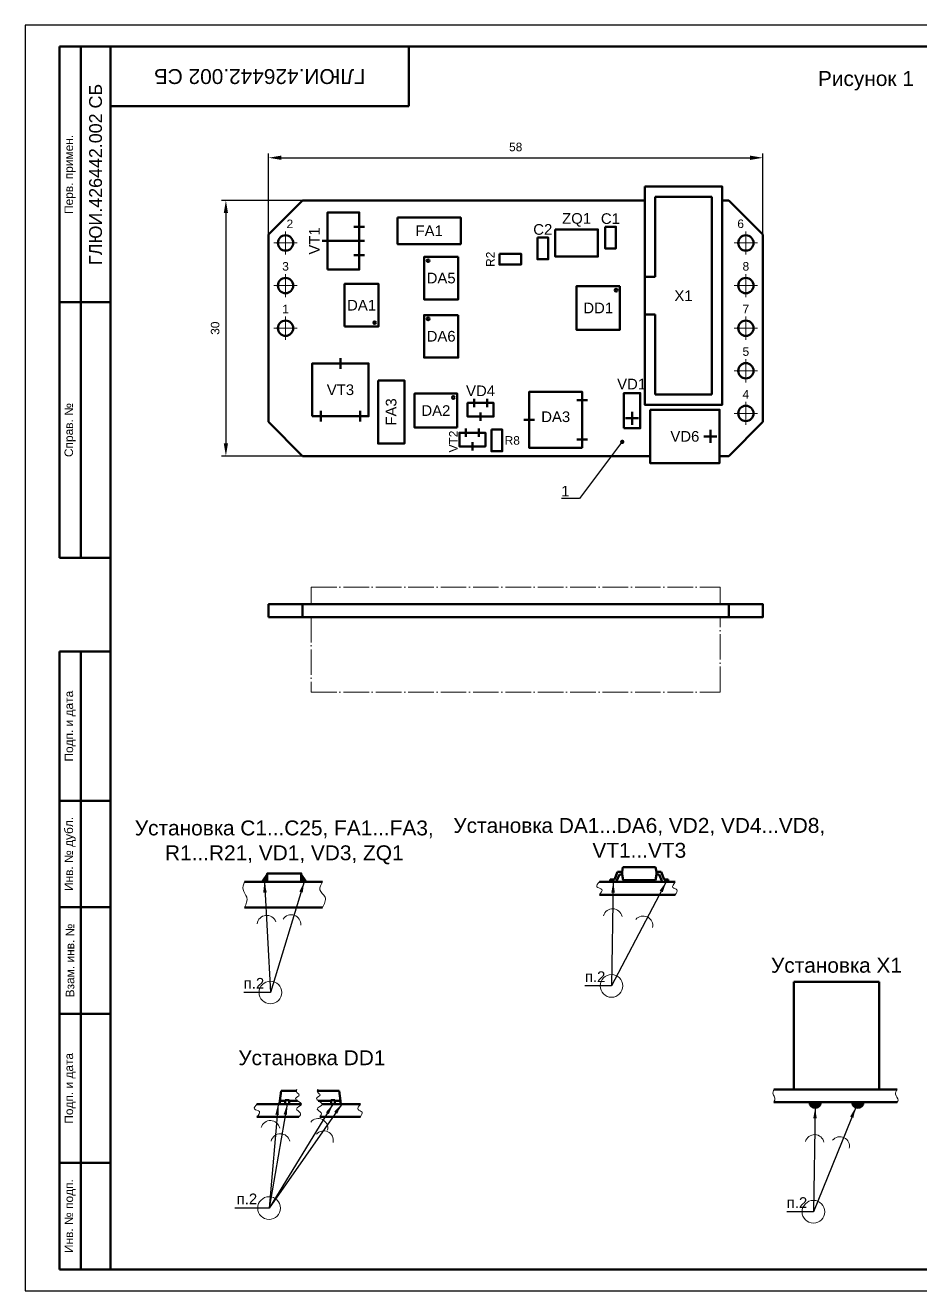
# Model space of a CAD drawing. Header units: millimetres. Extents: x 0 to 420, y 0 to 297.
# Drawn here: x 0 to 210.1, y 0 to 297 of the extents above; entities that cross this region are included whole.
import ezdxf
from ezdxf import colors
from ezdxf.entities.mleader import LeaderData, LeaderLine
from ezdxf.math import Vec2, Vec3

# ---------------------------------------------------------------- set-up
doc = ezdxf.new("R2010")
doc.units = ezdxf.units.MM
doc.header["$LTSCALE"] = 0.5
doc.linetypes.add('ACAD_ISO04W100', pattern=[30, 24, -3, 0, -3])
for name, color, linetype, lineweight in [('Оси', 6, 'Continuous', 13), ('Размеры', 3, 'Continuous', 13), ('Сплошная основная толстая', 4, 'Continuous', 50), ('Сплошная основная тонкая', 5, 'Continuous', 13), ('Текст', 2, 'Continuous', 50), ('Штамп', 7, 'Continuous', 50), ('Штрихпунктирная тонкая', 6, 'ACAD_ISO04W100', 13)]:
    doc.layers.add(name, color=color, linetype=linetype, lineweight=lineweight)
doc.styles.get("Standard").update_dxf_attribs({"font": 'arial.ttf', "height": 2})
doc.styles.add('style1', font='times.ttf', dxfattribs={"width": 0.75, "height": 2.75})
doc.dimstyles.new('ГОСТ', dxfattribs={"dimtxt": 2.5, "dimasz": 3, "dimexe": 1, "dimexo": 0, "dimgap": 1.5, "dimtad": 1, "dimlfac": 0.5, "dimtxsty": 'Standard', "dimcen": 0, "dimdle": 1.25, "dimadec": 0, "dimazin": 2, "dimtfac": 0.75, "dimtmove": 0, "dimatfit": 3, "dimldrblk": 'DOT', "dimtvp": 1.5, "dimtolj": 1, "dimtzin": 0, "dimarcsym": 0})
doc.dimstyles.new('Диаметр', dxfattribs={"dimtxt": 2.5, "dimasz": 2.5, "dimexe": 1.25, "dimexo": 0, "dimtad": 1, "dimtoh": 1, "dimzin": 9, "dimtxsty": 'style1', "dimcen": 0, "dimadec": 0, "dimazin": 0, "dimtfac": 1, "dimtmove": 0, "dimatfit": 0, "dimfxl": 1, "dimtolj": 1, "dimarcsym": 0})

# ---------------------------------------------------------------- blocks, each defined once
blk = doc.blocks.new('*D48')
at = {"layer": 'Defpoints', "color": 0, "ltscale": 0.5, "transparency": 16777216}
for p in [(173.06, 265.91), (57.06, 247.91), (173.06, 247.91)]:
    blk.add_point(p, dxfattribs=at)
at = {"layer": 'Размеры', "color": 0, "lineweight": -2, "ltscale": 0.5, "transparency": 16777216}
for p, q in [((57.06, 247.91), (57.06, 266.91)), ((60.06, 265.91), (170.06, 265.91)), ((173.06, 247.91), (173.06, 266.91))]:
    blk.add_line(p, q, dxfattribs=at)
at = {"layer": 'Размеры', "color": 0, "ltscale": 0.5, "transparency": 16777216}
for points in [[(60.06, 266.41), (60.06, 265.41), (57.06, 265.91)], [(170.06, 266.41), (170.06, 265.41), (173.06, 265.91)]]:
    blk.add_solid(points, dxfattribs=at)
at = {"layer": 'Размеры', "color": 0, "ltscale": 0.5, "transparency": 16777216, "insert": (115.06, 268.43), "char_height": 2, "attachment_point": 5}
blk.add_mtext('\\A1;58', dxfattribs=at)
blk = doc.blocks.new('_Dot')
at = {"color": 0, "linetype": 'ByBlock', "lineweight": -2}
blk.add_line((-0.5, 0), (-1, 0), dxfattribs=at)
at = {"color": 0, "linetype": 'ByBlock', "const_width": 0.5}
blk.add_lwpolyline([(-0.25, 0, 1), (0.25, 0, 1)], format="xyb", close=True, dxfattribs=at)
blk = doc.blocks.new('*D49')
at = {"layer": 'Defpoints', "color": 0, "ltscale": 0.5, "transparency": 16777216}
for p in [(65.06, 255.91), (47.06, 195.91), (65.06, 195.91)]:
    blk.add_point(p, dxfattribs=at)
at = {"layer": 'Размеры', "color": 0, "lineweight": -2, "ltscale": 0.5, "transparency": 16777216}
for p, q in [((65.06, 255.91), (46.06, 255.91)), ((47.06, 252.91), (47.06, 198.91)), ((65.06, 195.91), (46.06, 195.91))]:
    blk.add_line(p, q, dxfattribs=at)
at = {"layer": 'Размеры', "color": 0, "ltscale": 0.5, "transparency": 16777216}
for points in [[(46.56, 252.91), (47.56, 252.91), (47.06, 255.91)], [(46.56, 198.91), (47.56, 198.91), (47.06, 195.91)]]:
    blk.add_solid(points, dxfattribs=at)
at = {"layer": 'Размеры', "color": 0, "ltscale": 0.5, "transparency": 16777216, "insert": (44.54, 225.91), "char_height": 2, "attachment_point": 5, "rotation": 90}
blk.add_mtext('\\A1;30', dxfattribs=at)

msp = doc.modelspace()

# ---------------------------------------------------------------- hatches: boundary and pattern name
at = {"layer": 'Сплошная основная толстая', "ltscale": 0.5}
h = msp.add_hatch(color=256, dxfattribs=at)
h.dxf.hatch_style = 1
edge = h.paths.add_edge_path()
edge.add_spline(control_points=[(59.696, 44.585), (59.641, 44.388), (59.512, 43.928), (59.03, 43.84), (58.755, 43.79)], knot_values=[0, 0, 0, 0, 0.5714395, 1.3326913, 1.3326913, 1.3326913, 1.3326913], degree=3, periodic=0)
edge.add_line((58.755, 43.79), (59.696, 43.79))
edge.add_line((59.696, 43.79), (59.696, 44.585))
edge = h.paths.add_edge_path()
edge.add_spline(control_points=[(75.086, 43.79), (74.762, 43.811), (74.199, 43.849), (74.016, 44.365), (73.938, 44.585)], knot_values=[0, 0, 0, 0, 0.8738728, 1.5209651, 1.5209651, 1.5209651, 1.5209651], degree=3, periodic=0)
edge.add_line((73.938, 44.585), (73.938, 43.79))
edge.add_line((73.938, 43.79), (75.086, 43.79))
at = {"layer": 'Сплошная основная толстая'}
h = msp.add_hatch(color=256, dxfattribs=at)
edge = h.paths.add_edge_path()
edge.add_arc((185.322, 44.255), 1.332, 180, 360)
edge.add_line((186.654, 44.255), (183.991, 44.255))
h = msp.add_hatch(color=256, dxfattribs=at)
edge = h.paths.add_edge_path()
edge.add_arc((185.322, 44.255), 1.332, 180, 360)
edge.add_line((186.654, 44.255), (183.991, 44.255))
h = msp.add_hatch(color=256, dxfattribs=at)
edge = h.paths.add_edge_path()
edge.add_arc((195.322, 44.255), 1.332, 180, 360)
edge.add_line((196.654, 44.255), (193.991, 44.255))
h = msp.add_hatch(color=256, dxfattribs=at)
edge = h.paths.add_edge_path()
edge.add_arc((195.322, 44.255), 1.332, 180, 360)
edge.add_line((196.654, 44.255), (193.991, 44.255))
at = {"layer": 'Сплошная основная тонкая', "ltscale": 0.5}
for points in [[(56.759, 97.939), (55.432, 95.939), (56.759, 95.939)], [(64.759, 97.939), (66.086, 95.939), (64.759, 95.939)]]:
    msp.add_hatch(color=256, dxfattribs=at).paths.add_polyline_path(points)

# ---------------------------------------------------------------- linework, layer by layer
at = {"ltscale": 0.5}
msp.add_lwpolyline([(420, 297), (0, 297), (0, 0), (420, 0)], close=True, dxfattribs=at)
at = {"layer": 'Оси', "ltscale": 0.5}
for p, q in [((61.059, 248.627), (61.059, 243.191)), ((169.059, 248.627), (169.059, 243.191)), ((63.777, 245.909), (58.34, 245.909)), ((171.777, 245.909), (166.34, 245.909)), ((61.059, 238.627), (61.059, 233.191)), ((169.059, 238.627), (169.059, 233.191)), ((63.777, 235.909), (58.34, 235.909)), ((171.777, 235.909), (166.34, 235.909)), ((63.777, 225.909), (58.34, 225.909)), ((61.059, 228.627), (61.059, 223.191)), ((171.777, 225.909), (166.34, 225.909)), ((169.059, 228.627), (169.059, 223.191)), ((169.059, 218.627), (169.059, 213.191)), ((171.777, 215.909), (166.34, 215.909)), ((169.059, 208.627), (169.059, 203.191)), ((171.777, 205.909), (166.34, 205.909))]:
    msp.add_line(p, q, dxfattribs=at)
at = {"layer": 'Размеры'}
for centre in [(57.499, 69.995), (137.54, 71.54), (57.183, 19.39), (184.909, 18.523)]:
    msp.add_circle(centre, 2.663, dxfattribs=at)
for centre, radius, start, end in [((137.809, 87.399), 2.24, 11.32209, 164.50041), ((56.641, 85.855), 2.24, 19.79759, 172.97592), ((62.385, 85.993), 2.245, 354.78059, 147.39176), ((144.975, 85.697), 2.245, 347.94553, 140.5567), ((57.493, 37.693), 2.24, 11.32209, 164.50041), ((68.719, 38.156), 2.245, 347.94553, 140.5567), ((59.841, 34.585), 2.245, 13.30015, 165.91132), ((70.02, 35.273), 2.245, 347.94553, 140.5567), ((185.178, 34.383), 2.24, 11.32209, 164.50041), ((191.135, 33.89), 2.245, 347.94553, 140.5567)]:
    msp.add_arc(centre, radius, start, end, dxfattribs=at)
at = {"layer": 'Сплошная основная толстая', "linetype": 'Continuous'}
for p, q in [((57.059, 247.909), (65.059, 255.909)), ((161.109, 256.709), (147.749, 256.709)), ((147.749, 256.709), (147.749, 237.929)), ((161.109, 210.349), (161.109, 256.709)), ((165.059, 255.909), (173.059, 247.909)), ((147.749, 237.929), (145.329, 237.929)), ((145.329, 229.129), (147.749, 229.129)), ((147.749, 229.129), (147.749, 210.349)), ((105.284, 209.336), (105.284, 207.392)), ((108.334, 209.336), (108.334, 207.392)), ((147.749, 210.349), (161.109, 210.349)), ((106.809, 206.136), (106.809, 204.192)), ((142.364, 203.229), (142.364, 206.277)), ((65.059, 195.909), (57.059, 203.909)), ((103.379, 202.351), (103.379, 200.407)), ((106.429, 202.351), (106.429, 200.407)), ((140.84, 204.753), (143.888, 204.753)), ((160.737, 198.985), (160.737, 202.033)), ((173.059, 203.909), (165.059, 195.909)), ((104.904, 199.151), (104.904, 197.207)), ((162.261, 200.509), (159.213, 200.509))]:
    msp.add_line(p, q, dxfattribs=at)
at = {"layer": 'Сплошная основная толстая', "ltscale": 0.5}
for p, q in [((79.582, 249.734), (77.086, 249.734)), ((79.582, 246.384), (69.686, 246.384)), ((79.582, 243.034), (77.086, 243.034)), ((73.939, 216.396), (73.939, 218.892)), ((131.892, 208.998), (129.396, 208.998)), ((69.339, 203.996), (69.339, 206.492)), ((78.539, 203.996), (78.539, 206.492)), ((119.492, 204.398), (116.996, 204.398)), ((131.892, 199.798), (129.396, 199.798)), ((65.059, 158.113), (65.059, 161.113)), ((165.059, 158.113), (165.059, 161.113)), ((138.944, 98.289), (138.214, 96.539)), ((140.054, 98.289), (138.944, 98.289)), ((140.054, 98.289), (140.215, 99.439)), ((147.892, 99.439), (148.054, 98.289)), ((148.054, 98.289), (149.164, 98.289)), ((149.164, 98.289), (149.894, 96.539)), ((51.458, 95.939), (69.749, 95.939)), ((134.69, 95.939), (152.482, 95.939)), ((137.254, 96.539), (137.254, 95.939)), ((138.214, 96.539), (137.254, 96.539)), ((137.254, 95.939), (138.654, 95.939)), ((139.384, 97.689), (138.654, 95.939)), ((139.384, 97.689), (140.054, 97.689)), ((140.054, 97.689), (140.243, 96.339)), ((148.054, 97.689), (147.864, 96.339)), ((148.723, 97.689), (148.054, 97.689)), ((148.723, 97.689), (149.453, 95.939)), ((150.854, 95.939), (149.453, 95.939)), ((149.894, 96.539), (150.854, 96.539)), ((150.854, 96.539), (150.854, 95.939)), ((134.69, 92.939), (152.482, 92.939)), ((51.458, 89.939), (69.749, 89.939)), ((180.322, 47.255), (180.322, 72.455)), ((180.322, 72.455), (200.322, 72.455)), ((200.322, 72.455), (200.322, 47.255)), ((59.696, 44.585), (60.02, 46.89)), ((59.696, 44.585), (61.001, 44.585)), ((61.901, 44.585), (63.84, 44.585)), ((68.72, 44.585), (71.733, 44.585)), ((72.633, 44.585), (73.938, 44.585)), ((73.614, 46.89), (73.938, 44.585)), ((73.938, 44.585), (73.938, 43.79)), ((175.639, 47.255), (204.557, 47.255)), ((54.333, 43.79), (63.177, 43.79)), ((69.644, 43.79), (78.604, 43.79)), ((175.639, 44.255), (204.557, 44.255)), ((54.333, 40.79), (64.183, 40.79)), ((69.063, 40.79), (78.604, 40.79))]:
    msp.add_line(p, q, dxfattribs=at)
at = {"layer": 'Сплошная основная толстая', "linetype": 'Continuous'}
for points in [[(145.329, 259.129), (163.529, 259.129), (163.529, 207.929), (145.329, 207.929)], [(87.359, 251.869), (102.159, 251.869), (102.159, 245.669), (87.359, 245.669)], [(136.014, 249.722), (138.554, 249.722), (138.554, 244.642), (136.014, 244.642)], [(120.139, 247.182), (122.679, 247.182), (122.679, 242.102), (120.139, 242.102)], [(101.564, 242.657), (101.564, 232.657), (93.564, 232.657), (93.564, 242.657)], [(111.249, 243.372), (116.329, 243.372), (116.329, 240.832), (111.249, 240.832)], [(74.896, 226.307), (74.896, 236.307), (82.896, 236.307), (82.896, 226.307)], [(139.519, 235.752), (139.519, 225.552), (129.319, 225.552), (129.319, 235.752)], [(101.564, 229.004), (101.564, 219.004), (93.564, 219.004), (93.564, 229.004)], [(67.339, 205.244), (67.339, 217.644), (80.539, 217.644), (80.539, 205.244)], [(82.749, 213.644), (88.949, 213.644), (88.949, 198.844), (82.749, 198.844)], [(130.644, 197.798), (118.244, 197.798), (118.244, 210.998), (130.644, 210.998)], [(101.326, 202.574), (91.326, 202.574), (91.326, 210.574), (101.326, 210.574)], [(106.809, 208.364), (109.859, 208.364), (109.859, 205.164), (103.759, 205.164), (103.759, 208.364)], [(140.459, 202.414), (140.459, 210.669), (144.269, 210.669), (144.269, 202.414)], [(146.596, 206.759), (162.896, 206.759), (162.896, 194.259), (146.596, 194.259)], [(109.344, 202.097), (111.884, 202.097), (111.884, 197.017), (109.344, 197.017)], [(104.904, 201.379), (107.954, 201.379), (107.954, 198.179), (101.854, 198.179), (101.854, 201.379)]]:
    msp.add_lwpolyline(points, close=True, dxfattribs=at)
for points in [[(65.059, 255.909), (145.329, 255.909)], [(163.529, 255.909), (165.059, 255.909)], [(57.059, 203.909), (57.059, 247.909)], [(173.059, 247.909), (173.059, 203.909)], [(146.596, 195.909), (65.059, 195.909)], [(165.059, 195.909), (162.896, 195.909)]]:
    msp.add_lwpolyline(points, dxfattribs=at)
at = {"layer": 'Сплошная основная толстая', "ltscale": 0.5}
for points in [[(70.934, 239.684), (70.934, 253.084), (78.334, 253.084), (78.334, 246.384)], [(78.334, 246.384), (78.334, 239.684), (70.934, 239.684)], [(140.054, 97.689), (140.054, 98.289)], [(140.215, 99.439), (147.892, 99.439)], [(148.054, 98.289), (148.054, 97.689)], [(147.864, 96.339), (140.243, 96.339)], [(59.696, 43.79), (59.696, 44.585)], [(60.02, 46.89), (63.608, 46.89)], [(68.488, 46.89), (73.614, 46.89)], [(61.001, 43.79), (59.886, 43.79)], [(64.765, 43.79), (61.901, 43.79)], [(71.733, 43.79), (69.644, 43.79)], [(73.748, 43.79), (72.633, 43.79)]]:
    msp.add_lwpolyline(points, dxfattribs=at)
for points in [[(124.346, 249.112), (134.346, 249.112), (134.346, 242.712), (124.346, 242.712)], [(57.059, 158.113), (173.059, 158.113), (173.059, 161.113), (57.059, 161.113)], [(56.759, 95.939), (64.759, 95.939), (64.759, 97.939), (56.759, 97.939)], [(61.001, 44.69), (61.901, 44.69), (61.901, 43.79), (61.001, 43.79)], [(72.633, 44.69), (71.733, 44.69), (71.733, 43.79), (72.633, 43.79)]]:
    msp.add_lwpolyline(points, close=True, dxfattribs=at)
at = {"layer": 'Сплошная основная толстая', "linetype": 'Continuous'}
for centre in [(61.059, 245.909), (169.059, 245.909), (61.059, 235.909), (169.059, 235.909), (61.059, 225.909), (169.059, 225.909), (169.059, 215.909), (169.059, 205.909)]:
    msp.add_circle(centre, 1.8, dxfattribs=at)
at = {"layer": 'Сплошная основная толстая', "ltscale": 0.5}
for centre in [(94.495, 241.751), (138.613, 234.82), (81.965, 227.212), (94.495, 228.098), (100.421, 209.643)]:
    msp.add_circle(centre, 0.32, dxfattribs=at)
at = {"layer": 'Сплошная основная толстая'}
for centre in [(185.322, 44.255), (185.322, 44.255), (195.322, 44.255), (195.322, 44.255)]:
    msp.add_arc(centre, 1.332, 180, 0, dxfattribs=at)
at = {"layer": 'Сплошная основная тонкая', "ltscale": 0.5}
for points in [[(56.759, 97.939), (56.759, 97.939), (55.432, 95.939), (56.759, 95.939)], [(64.759, 97.939), (64.759, 97.939), (66.086, 95.939), (64.759, 95.939)]]:
    msp.add_lwpolyline(points, close=True, dxfattribs=at)
for points in [[(51.458, 95.939), (51.096, 94.147), (51.97, 92.33), (51.458, 89.939)], [(69.749, 95.939), (69.132, 94.116), (70.314, 92.394), (69.749, 89.939)], [(134.69, 95.939), (134.117, 94.808), (135.275, 94.172), (134.69, 92.939)], [(152.482, 95.939), (151.945, 94.652), (152.885, 94.067), (152.482, 92.939)], [(59.696, 44.585), (59.466, 44.062), (58.755, 43.79)], [(73.938, 44.585), (74.241, 44.013), (75.086, 43.79)], [(175.639, 47.255), (175.459, 46.105), (175.857, 45.206), (175.639, 44.255)], [(204.557, 47.255), (204.138, 46.099), (204.758, 44.685), (204.557, 44.255)], [(54.333, 43.79), (53.76, 42.658), (54.917, 42.023), (54.333, 40.79)], [(78.604, 43.79), (78.067, 42.502), (79.007, 41.917), (78.604, 40.79)]]:
    msp.add_spline(points, degree=3, dxfattribs=at)
for points in [[(63.718, 47.29), (63.584, 47.004), (63.521, 46.503), (64.798, 45.888), (62.298, 44.958), (66.081, 43.859), (62.715, 42.702), (64.923, 41.811), (64.5, 41.121), (64.183, 40.79)], [(68.598, 47.29), (68.464, 47.004), (68.401, 46.503), (69.678, 45.888), (67.178, 44.958), (70.961, 43.859), (67.595, 42.702), (69.803, 41.811), (69.38, 41.121), (69.063, 40.79)]]:
    msp.add_open_spline(points, degree=3, knots=[0.6875792, 0.6875792, 0.6875792, 0.6875792, 1.5476171, 2.2993423, 3.5018924, 5.3970919, 7.0291096, 8.311966, 9.4277125, 9.4277125, 9.4277125, 9.4277125], dxfattribs=at)
at = {"layer": 'Штамп', "ltscale": 0.5}
for p, q in [((20, 292), (8, 292)), ((8, 292), (8, 172)), ((13, 292), (13, 172)), ((90, 278), (90, 292)), ((20, 278), (90, 278)), ((20, 232), (8, 232)), ((20, 172), (8, 172)), ((20, 150), (8, 150)), ((8, 150), (8, 5)), ((13, 150), (13, 5)), ((20, 115), (8, 115)), ((20, 90), (8, 90)), ((20, 65), (8, 65)), ((20, 30), (8, 30)), ((20, 5), (8, 5))]:
    msp.add_line(p, q, dxfattribs=at)
msp.add_lwpolyline([(20, 5), (415, 5), (415, 292), (20, 292)], close=True, dxfattribs=at)
at = {"layer": 'Штрихпунктирная тонкая', "ltscale": 0.5}
for p, q in [((67.059, 161.113), (67.059, 165.113)), ((67.059, 165.113), (163.059, 165.113)), ((163.059, 165.113), (163.059, 161.113)), ((67.059, 158.113), (67.059, 140.513)), ((163.059, 140.513), (163.059, 158.113)), ((67.059, 140.513), (163.059, 140.513))]:
    msp.add_line(p, q, dxfattribs=at)

# ---------------------------------------------------------------- texts
at = {"layer": 'Текст', "ltscale": 0.5}
for s, insert, char_height, width, attachment_point in [('{\\fArial|b0|i0|c204|p34;Рисунок 1}', (197.232, 281.702), 3.5, 23.3847, 8), ('ZQ1', (129.346, 249.735), 2.5, 11.06017, 8), ('C1', (137.284, 250.345), 2.5, 11.06017, 8), ('{\\fArial|b0|i0|c204|p34;2}', (62.067, 249.397), 2, 8.84814, 8), ('{\\fArial|b0|i0|c204|p34;FA1}', (94.759, 248.769), 2.5, 14.8, 5), ('C2', (121.409, 247.805), 2.5, 11.06017, 8), ('{\\fArial|b0|i0|c204|p34;6}', (167.836, 249.397), 2, 8.84814, 8), ('{\\fArial|b0|i0|c204|p34;3}', (61.059, 239.397), 2, 8.84814, 8), ('{\\fArial|b0|i0|c204|p34;8}', (169.059, 239.397), 2, 8.84814, 8), ('{\\fArial|b0|i0|c204|p34;DA5}', (97.564, 237.657), 2.5, 8, 5), ('{\\fArial|b0|i0|c204|p34;X1}', (154.429, 233.529), 2.5, 13.36, 5), ('{\\fArial|b0|i0|c204|p34;DA1}', (78.896, 231.307), 2.5, 8, 5), ('{\\fArial|b0|i0|c204|p34;DD1}', (134.419, 230.652), 2.5, 10.2, 5), ('{\\fArial|b0|i0|c204|p34;1}', (61.059, 229.397), 2, 8.84814, 8), ('{\\fArial|b0|i0|c204|p34;7}', (169.059, 229.397), 2, 8.84814, 8), ('{\\fArial|b0|i0|c204|p34;DA6}', (97.564, 224.004), 2.5, 8, 5), ('{\\fArial|b0|i0|c204|p34;5}', (169.059, 219.397), 2, 8.84814, 8), ('{\\fArial|b0|i0|c204|p34;VD1}', (142.253, 211.547), 2.5, 11.06017, 8), ('{\\fArial|b0|i0|c204|p34;VT3}', (73.939, 211.444), 2.5, 9.2, 5), ('{\\fArial|b0|i0|c204|p34;VD4}', (106.809, 209.96), 2.5, 11.06017, 8), ('{\\fArial|b0|i0|c204|p34;4}', (169.059, 209.397), 2, 8.84814, 8), ('{\\fArial|b0|i0|c204|p34;DA2}', (96.326, 206.574), 2.5, 10, 5), ('{\\fArial|b0|i0|c204|p34;DA3}', (124.444, 205.109), 2.5, 9.90332, 5), ('{\\fArial|b0|i0|c204|p34;R8}', (112.465, 199.557), 2, 5.08, 4), ('{\\fArial|b0|i0|c204|p34;VD6}', (154.746, 200.509), 2.5, 16.3, 5), ('{\\fArial|b0|i0|c204|p34;Установка С1...C25, FA1...FA3, R1...R21, VD1, VD3, ZQ1}', (60.759, 100.065), 3.5, 89.04054, 8), ('{\\fArial|b0|i0|c204|p34;Установка DA1...DA6, VD2, VD4...VD8, VT1...VT3}', (144.054, 101.565), 3.5, 89.04054, 8), ('{\\fArial|b0|i0|c204|p34;Установка X1}', (190.322, 74.581), 3.5, 89.04054, 8), ('{\\fArial|b0|i0|c204|p34;Установка DD1}', (67.236, 52.881), 3.5, 89.04054, 8)]:
    msp.add_mtext(s, dxfattribs=dict(at, insert=insert, char_height=char_height, width=width, attachment_point=attachment_point))
at = {"layer": 'Текст', "ltscale": 0.5, "rotation": 90}
for s, insert, char_height, width, attachment_point in [('{\\fArial|b0|i0|c204|p34;VT1}', (69.062, 246.384), 2.5, 11.06017, 8), ('R2', (109.107, 242.087), 2, 5.08, 5), ('{\\fArial|b0|i0|c204|p34;FA3}', (85.849, 206.244), 2.5, 14.8, 5), ('{\\fArial|b0|i0|c204|p34;VT2}', (101.432, 199.309), 2, 11.06017, 8)]:
    msp.add_mtext(s, dxfattribs=dict(at, insert=insert, char_height=char_height, width=width, attachment_point=attachment_point))
at = {"layer": 'Текст', "char_height": 2.5, "attachment_point": 1}
for insert, width in [((131.285, 74.952), 11.84268), ((51.244, 73.408), 11.84268), ((49.595, 22.802), 13.17574), ((178.654, 21.936), 11.84268)]:
    msp.add_mtext('п.2', dxfattribs=dict(at, insert=insert, width=width))
at = {"layer": 'Штамп', "ltscale": 0.5, "attachment_point": 5}
for s, insert, char_height, width, rotation in [('ГЛЮИ.426442.002 СБ', (55, 285), 3.5, 70, 180), ('ГЛЮИ.426442.002 СБ', (16.5, 262), 3, 60, 90), ('{\\fArial|b0|i0|c204|p34;Перв. примен.}', (10.5, 262), 2, 60, 90), ('{\\fArial|b0|i0|c204|p34;Справ. №}', (10.5, 202), 2, 60, 90), ('{\\fArial|b0|i0|c204|p34;Подп. и дата}', (10.5, 132.5), 2, 35, 90), ('{\\fArial|b0|i0|c204|p34;Инв. № дубл.}', (10.5, 102.5), 2, 25, 90), ('{\\fArial|b0|i0|c204|p34;Взам. инв. №}', (10.5, 77.5), 2, 25, 90), ('{\\fArial|b0|i0|c204|p34;Подп. и дата}', (10.5, 47.5), 2, 35, 90), ('{\\fArial|b0|i0|c204|p34;Инв. № подп.}', (10.5, 17.5), 2, 25, 90)]:
    msp.add_mtext(s, dxfattribs=dict(at, insert=insert, char_height=char_height, width=width, rotation=rotation))

# ---------------------------------------------------------------- dimensions: what is measured, and where the dimension line sits
at = {"layer": 'Размеры', "ltscale": 0.5}
dim = msp.add_linear_dim(base=(173.059, 265.909), p1=(57.059, 247.909), p2=(173.059, 247.909), dimstyle='ГОСТ', override={"dimpost": ''}, dxfattribs=at)
dim.commit()
dim.dimension.update_dxf_attribs({"geometry": '*D48', "text_midpoint": (115.059, 265.909), "dimtype": 160})
dim = msp.add_linear_dim(base=(47.059, 195.909), p1=(65.059, 255.909), p2=(65.059, 195.909), angle=90, dimstyle='ГОСТ', override={"dimpost": ''}, dxfattribs=at)
dim.commit()
dim.dimension.update_dxf_attribs({"geometry": '*D49', "text_midpoint": (47.059, 225.909), "dimtype": 160})

# ---------------------------------------------------------------- leaders
at = {"layer": 'Размеры'}
for points in [[(65.422, 95.939), (57.499, 69.995), (51.244, 69.995)], [(56.095, 95.939), (57.499, 69.995), (51.244, 69.995)], [(150.353, 95.939), (137.54, 71.54), (131.285, 71.54)], [(137.954, 95.939), (137.54, 71.54), (131.285, 71.54)], [(74.233, 43.79), (57.183, 19.39), (49.174, 19.39)], [(59.3, 43.79), (57.183, 19.39), (49.174, 19.39)], [(72.183, 43.79), (57.183, 19.39), (49.174, 19.39)], [(61.451, 43.79), (57.183, 19.39), (49.174, 19.39)], [(194.833, 43.016), (184.909, 18.523), (178.654, 18.523)], [(185.322, 42.923), (184.909, 18.523), (178.654, 18.523)]]:
    msp.add_leader(points, dimstyle='Диаметр', override={"dimgap": 0.625, "dimtad": 0}, dxfattribs=at)
at = {"layer": 'Размеры', "ltscale": 0.5}
ml = msp.add_multileader_mtext('Standard', dxfattribs=at)
ml.set_content('1', color=256)
ml.set_leader_properties()
ml.set_arrow_properties(name='DOT')
ml.build(insert=Vec2(0, 0))
ml.multileader.update_dxf_attribs({"text_right_attachment_type": 6, "dogleg_length": 0.36, "arrow_head_size": 1})
ctx = ml.context
ctx.base_point, ctx.char_height, ctx.arrow_head_size, ctx.plane_origin = Vec3(124.76, 187.409), 2.5, 1, Vec3(140.049, 199.23)
ctx.right_attachment, ctx.text_align_type = 6, 2
notes = []
notes.append((ctx, [(0, (1, 1, 0), (130.041, 185.909), (-1, 0), 0.36, [(0, [(140.049, 199.23)], 0, [])])]))
ctx.mtext.insert, ctx.mtext.alignment, ctx.mtext.flow_direction = Vec3(127.681, 188.909), 3, 5
for ctx, leaders in notes:
    for number, flags, end, landing, length, lines in leaders:
        leader = LeaderData()
        leader.index, (leader.has_last_leader_line, leader.has_dogleg_vector, leader.attachment_direction) = number, flags
        leader.last_leader_point, leader.dogleg_vector, leader.dogleg_length = Vec3(end), Vec3(landing), length
        for number, points, colour, breaks in lines:
            line = LeaderLine()
            line.index, line.vertices, line.color, line.breaks = number, Vec3.list(points), colors.encode_raw_color(colour), breaks
            leader.lines.append(line)
        ctx.leaders.append(leader)

doc.saveas('drawing.dxf')
